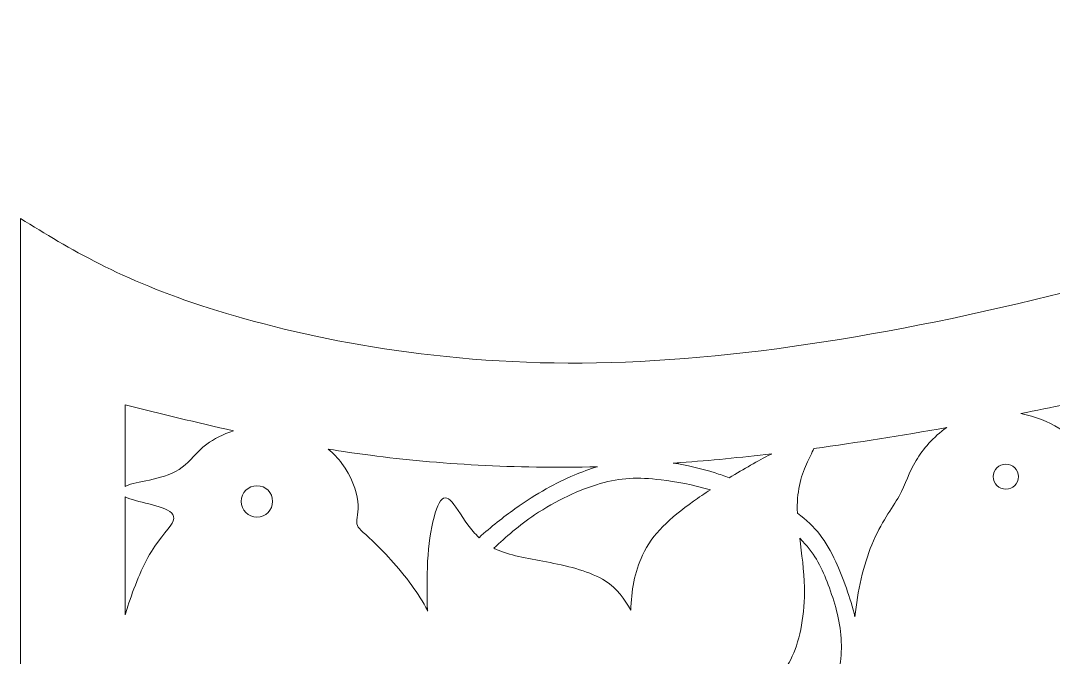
# Model space of a CAD drawing. Header units: millimetres. Extents: x -101 to 100, y -2 to 86.
# Drawn here: x -101.41 to -55.92, y 58.15 to 86.2 of the extents above; entities that cross this region are included whole.
import ezdxf

# ---------------------------------------------------------------- set-up
doc = ezdxf.new("R2010")
doc.units = ezdxf.units.MM
doc.header["$MEASUREMENT"] = 0
doc.layers.add('Layer 1', color=7, linetype='Continuous')

msp = doc.modelspace()

# ---------------------------------------------------------------- linework, layer by layer
at = {"layer": 'Layer 1', "lineweight": 9}
for points, knots in [([(-0.752, 86.205), (-3.659, 86.205), (-6.567, 86.205), (-11.62, 85.466), (-11.62, 85.466), (-16.674, 84.728), (-23.874, 83.251), (-31.419, 81.174), (-31.419, 81.174), (-38.965, 79.097), (-46.857, 76.421), (-54.61, 74.436), (-54.61, 74.436), (-62.364, 72.452), (-69.979, 71.159), (-76.671, 71.113), (-76.671, 71.113), (-83.363, 71.067), (-89.132, 72.267), (-93.101, 73.536), (-93.101, 73.536), (-97.07, 74.805), (-99.239, 76.144), (-101.408, 77.482), (-101.408, 77.482), (-101.408, 77.482), (-101.408, 12.824), (-101.408, 12.824), (-101.408, 12.824), (-101.408, 12.824), (-0.752, 12.824), (-0.752, 12.824), (-0.752, 12.824), (-0.752, 12.824), (99.904, 12.824), (99.904, 12.824), (99.904, 12.824), (99.904, 12.824), (99.904, 77.482), (99.904, 77.482), (99.904, 77.482), (97.735, 76.144), (95.566, 74.805), (91.597, 73.536), (91.597, 73.536), (87.628, 72.267), (81.859, 71.067), (75.167, 71.113), (75.167, 71.113), (68.475, 71.159), (60.86, 72.452), (53.106, 74.436), (53.106, 74.436), (45.353, 76.421), (37.461, 79.097), (29.915, 81.174), (29.915, 81.174), (22.37, 83.251), (15.17, 84.728), (10.116, 85.466), (10.116, 85.466), (5.063, 86.205), (2.155, 86.205), (-0.752, 86.205)], [0, 0, 0, 0, 0.058824, 0.058824, 0.058824, 0.058824, 0.117647, 0.117647, 0.117647, 0.117647, 0.176471, 0.176471, 0.176471, 0.176471, 0.235294, 0.235294, 0.235294, 0.235294, 0.294118, 0.294118, 0.294118, 0.294118, 0.352941, 0.352941, 0.352941, 0.352941, 0.411765, 0.411765, 0.411765, 0.411765, 0.470588, 0.470588, 0.470588, 0.470588, 0.529412, 0.529412, 0.529412, 0.529412, 0.588235, 0.588235, 0.588235, 0.588235, 0.647059, 0.647059, 0.647059, 0.647059, 0.705882, 0.705882, 0.705882, 0.705882, 0.764706, 0.764706, 0.764706, 0.764706, 0.823529, 0.823529, 0.823529, 0.823529, 0.882353, 0.882353, 0.882353, 0.882353, 1, 1, 1, 1]), ([(-96.805, 65.677), (-96.805, 65.677), (-96.805, 69.278), (-96.805, 69.278), (-96.805, 69.278), (-95.232, 68.885), (-93.659, 68.492), (-92.032, 68.131), (-92.032, 68.131), (-92.49, 67.983), (-92.9, 67.769), (-93.21, 67.538), (-93.21, 67.538), (-93.683, 67.186), (-93.926, 66.794), (-94.289, 66.523), (-94.289, 66.523), (-94.653, 66.252), (-95.137, 66.102), (-95.577, 65.998), (-95.577, 65.998), (-96.016, 65.894), (-96.41, 65.836), (-96.67, 65.738), (-96.67, 65.738), (-96.72, 65.719), (-96.765, 65.699), (-96.805, 65.677)], [0, 0, 0, 0, 0.125, 0.125, 0.125, 0.125, 0.25, 0.25, 0.25, 0.25, 0.375, 0.375, 0.375, 0.375, 0.5, 0.5, 0.5, 0.5, 0.625, 0.625, 0.625, 0.625, 0.75, 0.75, 0.75, 0.75, 1, 1, 1, 1]), ([(-52.563, 65.723), (-52.288, 66.414), (-51.614, 66.903), (-50.825, 66.903), (-50.825, 66.903), (-50.078, 66.903), (-49.434, 66.465), (-49.134, 65.832), (-49.134, 65.832), (-48.871, 65.866), (-48.607, 65.899), (-48.331, 65.884), (-48.331, 65.884), (-48.055, 65.869), (-47.766, 65.806), (-47.677, 65.849), (-47.677, 65.849), (-47.587, 65.892), (-47.697, 66.042), (-48.043, 66.374), (-48.043, 66.374), (-48.389, 66.706), (-48.972, 67.219), (-49.612, 67.6), (-49.612, 67.6), (-50.253, 67.981), (-50.951, 68.229), (-51.577, 68.442), (-51.577, 68.442), (-52.203, 68.656), (-52.757, 68.835), (-53.186, 69.012), (-53.186, 69.012), (-53.615, 69.189), (-53.92, 69.364), (-54.225, 69.539), (-54.225, 69.539), (-54.6, 69.459), (-54.975, 69.38), (-55.349, 69.301), (-55.349, 69.301), (-56.018, 69.162), (-56.685, 69.026), (-57.35, 68.894), (-57.35, 68.894), (-56.728, 68.768), (-56.131, 68.532), (-55.683, 68.247), (-55.683, 68.247), (-55.066, 67.855), (-54.731, 67.371), (-54.454, 67.105), (-54.454, 67.105), (-54.178, 66.84), (-53.958, 66.794), (-53.675, 66.672), (-53.675, 66.672), (-53.393, 66.551), (-53.047, 66.355), (-52.787, 66.049), (-52.787, 66.049), (-52.7, 65.948), (-52.623, 65.833), (-52.563, 65.723)], [0, 0, 0, 0, 0.058824, 0.058824, 0.058824, 0.058824, 0.117647, 0.117647, 0.117647, 0.117647, 0.176471, 0.176471, 0.176471, 0.176471, 0.235294, 0.235294, 0.235294, 0.235294, 0.294118, 0.294118, 0.294118, 0.294118, 0.352941, 0.352941, 0.352941, 0.352941, 0.411765, 0.411765, 0.411765, 0.411765, 0.470588, 0.470588, 0.470588, 0.470588, 0.529412, 0.529412, 0.529412, 0.529412, 0.588235, 0.588235, 0.588235, 0.588235, 0.647059, 0.647059, 0.647059, 0.647059, 0.705882, 0.705882, 0.705882, 0.705882, 0.764706, 0.764706, 0.764706, 0.764706, 0.823529, 0.823529, 0.823529, 0.823529, 0.882353, 0.882353, 0.882353, 0.882353, 1, 1, 1, 1]), ([(-67.199, 64.503), (-67.234, 65.435), (-67.049, 66.104), (-66.801, 66.663), (-66.801, 66.663), (-66.685, 66.925), (-66.555, 67.163), (-66.47, 67.352), (-66.47, 67.352), (-64.568, 67.609), (-62.611, 67.921), (-60.622, 68.276), (-60.622, 68.276), (-61.208, 67.868), (-61.676, 67.315), (-61.971, 66.823), (-61.971, 66.823), (-62.3, 66.274), (-62.415, 65.801), (-62.721, 65.253), (-62.721, 65.253), (-63.027, 64.705), (-63.523, 64.082), (-63.921, 63.107), (-63.921, 63.107), (-64.281, 62.226), (-64.56, 61.058), (-64.662, 59.939), (-64.662, 59.939), (-64.865, 60.755), (-65.182, 61.654), (-65.508, 62.362), (-65.508, 62.362), (-65.942, 63.304), (-66.394, 63.907), (-67.199, 64.503)], [0, 0, 0, 0, 0.1, 0.1, 0.1, 0.1, 0.2, 0.2, 0.2, 0.2, 0.3, 0.3, 0.3, 0.3, 0.4, 0.4, 0.4, 0.4, 0.5, 0.5, 0.5, 0.5, 0.6, 0.6, 0.6, 0.6, 0.7, 0.7, 0.7, 0.7, 0.8, 0.8, 0.8, 0.8, 1, 1, 1, 1]), ([(-83.487, 60.187), (-83.485, 60.192), (-83.483, 60.198), (-83.481, 60.203), (-83.481, 60.203), (-83.689, 60.596), (-83.924, 60.964), (-84.182, 61.319), (-84.182, 61.319), (-84.765, 62.121), (-85.468, 62.859), (-85.918, 63.286), (-85.918, 63.286), (-86.368, 63.713), (-86.565, 63.829), (-86.599, 64.036), (-86.599, 64.036), (-86.634, 64.244), (-86.507, 64.544), (-86.559, 65.017), (-86.559, 65.017), (-86.611, 65.49), (-86.841, 66.136), (-87.263, 66.696), (-87.263, 66.696), (-87.432, 66.921), (-87.633, 67.132), (-87.858, 67.323), (-87.858, 67.323), (-87.253, 67.225), (-86.636, 67.134), (-86.005, 67.052), (-86.005, 67.052), (-83.001, 66.659), (-79.68, 66.457), (-75.996, 66.548), (-75.996, 66.548), (-76.351, 66.446), (-76.69, 66.319), (-77.029, 66.176), (-77.029, 66.176), (-77.839, 65.833), (-78.647, 65.394), (-79.636, 64.69), (-79.636, 64.69), (-80.14, 64.332), (-80.692, 63.904), (-81.218, 63.421), (-81.218, 63.421), (-81.404, 63.595), (-81.564, 63.785), (-81.708, 63.981), (-81.708, 63.981), (-82.031, 64.419), (-82.279, 64.887), (-82.49, 65.077), (-82.49, 65.077), (-82.7, 65.267), (-82.873, 65.181), (-83.032, 64.826), (-83.032, 64.826), (-83.191, 64.471), (-83.335, 63.848), (-83.416, 63.167), (-83.416, 63.167), (-83.496, 62.487), (-83.514, 61.748), (-83.511, 61.007), (-83.511, 61.007), (-83.51, 60.737), (-83.506, 60.466), (-83.487, 60.187)], [0, 0, 0, 0, 0.052632, 0.052632, 0.052632, 0.052632, 0.105263, 0.105263, 0.105263, 0.105263, 0.157895, 0.157895, 0.157895, 0.157895, 0.210526, 0.210526, 0.210526, 0.210526, 0.263158, 0.263158, 0.263158, 0.263158, 0.315789, 0.315789, 0.315789, 0.315789, 0.368421, 0.368421, 0.368421, 0.368421, 0.421053, 0.421053, 0.421053, 0.421053, 0.473684, 0.473684, 0.473684, 0.473684, 0.526316, 0.526316, 0.526316, 0.526316, 0.578947, 0.578947, 0.578947, 0.578947, 0.631579, 0.631579, 0.631579, 0.631579, 0.684211, 0.684211, 0.684211, 0.684211, 0.736842, 0.736842, 0.736842, 0.736842, 0.789474, 0.789474, 0.789474, 0.789474, 0.842105, 0.842105, 0.842105, 0.842105, 0.894737, 0.894737, 0.894737, 0.894737, 1, 1, 1, 1]), ([(-70.197, 66.062), (-70.405, 66.139), (-70.614, 66.211), (-70.821, 66.276), (-70.821, 66.276), (-71.451, 66.475), (-72.073, 66.617), (-72.665, 66.705), (-72.665, 66.705), (-72.555, 66.712), (-72.444, 66.72), (-72.333, 66.728), (-72.333, 66.728), (-71.038, 66.824), (-69.701, 66.954), (-68.332, 67.116), (-68.332, 67.116), (-68.348, 67.108), (-68.365, 67.099), (-68.382, 67.09), (-68.382, 67.09), (-68.929, 66.809), (-69.565, 66.449), (-70.197, 66.062)], [0, 0, 0, 0, 0.142857, 0.142857, 0.142857, 0.142857, 0.285714, 0.285714, 0.285714, 0.285714, 0.428571, 0.428571, 0.428571, 0.428571, 0.571429, 0.571429, 0.571429, 0.571429, 0.714286, 0.714286, 0.714286, 0.714286, 1, 1, 1, 1]), ([(-58.016, 66.664), (-57.71, 66.664), (-57.462, 66.416), (-57.462, 66.11), (-57.462, 66.11), (-57.462, 65.804), (-57.71, 65.556), (-58.016, 65.556), (-58.016, 65.556), (-58.322, 65.556), (-58.57, 65.804), (-58.57, 66.11), (-58.57, 66.11), (-58.57, 66.416), (-58.322, 66.664), (-58.016, 66.664)], [0, 0, 0, 0, 0.2, 0.2, 0.2, 0.2, 0.4, 0.4, 0.4, 0.4, 0.6, 0.6, 0.6, 0.6, 1, 1, 1, 1]), ([(-74.535, 60.223), (-74.794, 60.717), (-75.14, 61.178), (-75.665, 61.515), (-75.665, 61.515), (-76.308, 61.927), (-77.22, 62.152), (-78.085, 62.322), (-78.085, 62.322), (-78.95, 62.493), (-79.77, 62.608), (-80.378, 62.87), (-80.378, 62.87), (-80.442, 62.898), (-80.504, 62.927), (-80.563, 62.958), (-80.563, 62.958), (-80.051, 63.448), (-79.439, 63.974), (-78.772, 64.424), (-78.772, 64.424), (-77.832, 65.059), (-76.782, 65.543), (-75.882, 65.803), (-75.882, 65.803), (-74.982, 66.062), (-74.232, 66.097), (-73.199, 65.97), (-73.199, 65.97), (-72.548, 65.89), (-71.784, 65.746), (-71.028, 65.534), (-71.028, 65.534), (-71.287, 65.365), (-71.538, 65.193), (-71.774, 65.025), (-71.774, 65.025), (-72.818, 64.281), (-73.58, 63.588), (-74.024, 62.648), (-74.024, 62.648), (-74.366, 61.925), (-74.519, 61.054), (-74.535, 60.223)], [0, 0, 0, 0, 0.083333, 0.083333, 0.083333, 0.083333, 0.166667, 0.166667, 0.166667, 0.166667, 0.25, 0.25, 0.25, 0.25, 0.333333, 0.333333, 0.333333, 0.333333, 0.416667, 0.416667, 0.416667, 0.416667, 0.5, 0.5, 0.5, 0.5, 0.583333, 0.583333, 0.583333, 0.583333, 0.666667, 0.666667, 0.666667, 0.666667, 0.75, 0.75, 0.75, 0.75, 0.833333, 0.833333, 0.833333, 0.833333, 1, 1, 1, 1]), ([(-91.003, 65.712), (-90.62, 65.712), (-90.31, 65.402), (-90.31, 65.02), (-90.31, 65.02), (-90.31, 64.637), (-90.62, 64.327), (-91.003, 64.327), (-91.003, 64.327), (-91.385, 64.327), (-91.695, 64.637), (-91.695, 65.02), (-91.695, 65.02), (-91.695, 65.402), (-91.385, 65.712), (-91.003, 65.712)], [0, 0, 0, 0, 0.2, 0.2, 0.2, 0.2, 0.4, 0.4, 0.4, 0.4, 0.6, 0.6, 0.6, 0.6, 1, 1, 1, 1]), ([(-96.805, 60.021), (-96.805, 60.021), (-96.805, 65.223), (-96.805, 65.223), (-96.805, 65.223), (-96.69, 65.165), (-96.532, 65.11), (-96.343, 65.057), (-96.343, 65.057), (-95.991, 64.959), (-95.529, 64.867), (-95.178, 64.74), (-95.178, 64.74), (-94.826, 64.613), (-94.583, 64.452), (-94.687, 64.169), (-94.687, 64.169), (-94.791, 63.886), (-95.241, 63.482), (-95.652, 62.808), (-95.652, 62.808), (-96.062, 62.133), (-96.434, 61.187), (-96.687, 60.402), (-96.687, 60.402), (-96.73, 60.271), (-96.769, 60.144), (-96.805, 60.021)], [0, 0, 0, 0, 0.125, 0.125, 0.125, 0.125, 0.25, 0.25, 0.25, 0.25, 0.375, 0.375, 0.375, 0.375, 0.5, 0.5, 0.5, 0.5, 0.625, 0.625, 0.625, 0.625, 0.75, 0.75, 0.75, 0.75, 1, 1, 1, 1]), ([(-67.096, 63.403), (-67.09, 63.397), (-67.084, 63.391), (-67.079, 63.386), (-67.079, 63.386), (-66.467, 62.774), (-66.167, 62.186), (-65.89, 61.476), (-65.89, 61.476), (-65.613, 60.767), (-65.359, 59.936), (-65.284, 59.134), (-65.284, 59.134), (-65.209, 58.332), (-65.313, 57.559), (-65.596, 56.821), (-65.596, 56.821), (-65.879, 56.082), (-66.34, 55.378), (-66.773, 54.905), (-66.773, 54.905), (-67.205, 54.432), (-67.609, 54.19), (-67.967, 54.098), (-67.967, 54.098), (-68.325, 54.005), (-68.636, 54.063), (-68.93, 54.207), (-68.93, 54.207), (-69.225, 54.351), (-69.502, 54.582), (-69.738, 54.871), (-69.738, 54.871), (-69.975, 55.159), (-70.171, 55.505), (-70.217, 55.724), (-70.217, 55.724), (-70.263, 55.944), (-70.159, 56.036), (-69.893, 56.16), (-69.893, 56.16), (-69.626, 56.284), (-69.197, 56.441), (-68.735, 56.726), (-68.735, 56.726), (-68.272, 57.012), (-67.776, 57.427), (-67.424, 58.194), (-67.424, 58.194), (-67.072, 58.962), (-66.864, 60.081), (-66.887, 61.235), (-66.887, 61.235), (-66.902, 61.969), (-67.01, 62.717), (-67.096, 63.403)], [0, 0, 0, 0, 0.066667, 0.066667, 0.066667, 0.066667, 0.133333, 0.133333, 0.133333, 0.133333, 0.2, 0.2, 0.2, 0.2, 0.266667, 0.266667, 0.266667, 0.266667, 0.333333, 0.333333, 0.333333, 0.333333, 0.4, 0.4, 0.4, 0.4, 0.466667, 0.466667, 0.466667, 0.466667, 0.533333, 0.533333, 0.533333, 0.533333, 0.6, 0.6, 0.6, 0.6, 0.666667, 0.666667, 0.666667, 0.666667, 0.733333, 0.733333, 0.733333, 0.733333, 0.8, 0.8, 0.8, 0.8, 0.866667, 0.866667, 0.866667, 0.866667, 1, 1, 1, 1])]:
    msp.add_open_spline(points, degree=3, knots=knots, dxfattribs=at)

doc.saveas('drawing.dxf')
